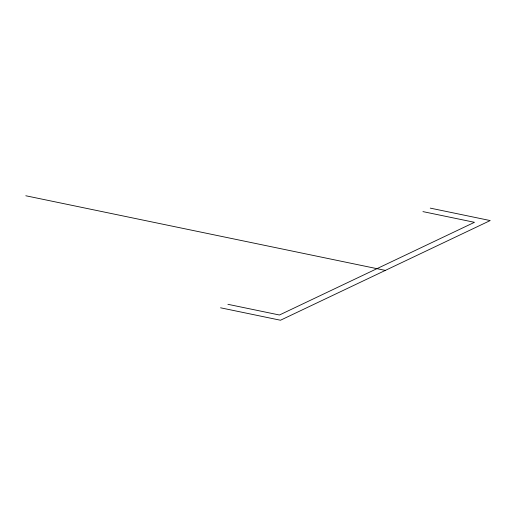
<?xml version="1.0" encoding="UTF-8"?>
<svg xmlns="http://www.w3.org/2000/svg" width="516" height="516" viewBox="0 0 516 516"><rect width="100%" height="100%" fill="white"/><g stroke="black" fill="none" stroke-linecap="round" stroke-linejoin="round"><path stroke-width="0.77" d="M430.273 208.122L490.2 220.564L280.491 320.236L220.564 307.8M422.933 211.612L474.468 222.312L279.44 315.005L227.904 304.311M25.8 195.764L385.349 270.403"/></g></svg>
